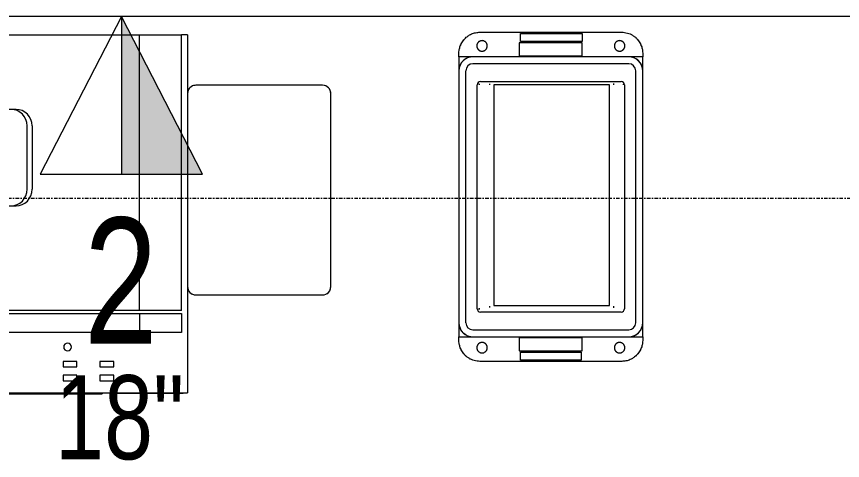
# Model space of a CAD drawing. Header units: inches. Extents: x -1106 to 1409, y -1111 to 918.
# Drawn here: x 0.9 to 59.9, y 5.1 to 36.8 of the extents above; entities that cross this region are included whole.
import ezdxf

# ---------------------------------------------------------------- set-up
doc = ezdxf.new("R2010")
doc.units = ezdxf.units.IN
doc.header["$MEASUREMENT"] = 0
doc.linetypes.add('Grid Line 1_4_', pattern=[0.4375, 0.25, -0.0625, 0.0625, -0.0625])
for name, color, linetype, lineweight in [('A-ANNO-NOTE', 131, 'Continuous', 9), ('I-WALL', 2, 'Continuous', 13), ('Q-SPCQ', 91, 'Continuous', 13), ('S-GRID', 1, 'Continuous', 9)]:
    doc.layers.add(name, color=color, linetype=linetype, lineweight=lineweight)
doc.styles.add('Arial_1', font='arial.ttf', dxfattribs={"width": 0.75, "height": 9})
doc.styles.add('Arial_2', font='arial.ttf', dxfattribs={"width": 0.75, "height": 6})

# ---------------------------------------------------------------- blocks, each defined once
blk = doc.blocks.new('Copier-Floor - Copier-Floor-1473593-7TH FLOOR TELECOM UNDERFLOOR ROUTING PLAN')
at = {"layer": 'Q-SPCQ', "color": 53, "lineweight": 9}
for p, q in [((-14.173, 11.811), (-18.661, 11.811)), ((-14.173, -13.15), (-14.173, 11.811)), ((-12.992, 11.811), (-12.992, -7.874)), ((-12.992, 11.811), (-12.402, 11.811)), ((-12.402, 11.811), (-10.296, 11.811)), ((-10.296, 11.811), (-9.725, 11.811)), ((-9.725, 11.811), (-9.129, 11.811)), ((-9.129, 11.811), (9.572, 11.811)), ((-9.129, 6.496), (-9.129, 11.811)), ((9.572, 11.811), (10.244, 11.811)), ((9.572, -7.874), (9.572, 11.811)), ((10.244, 11.811), (10.78, 11.811)), ((10.78, 11.811), (11.978, 11.811)), ((11.978, 11.811), (12.569, 11.811)), ((12.569, -7.874), (12.569, 11.811)), ((12.992, 11.811), (12.569, 11.811)), ((12.992, 11.811), (12.992, -13.156)), ((-18.898, 11.575), (-18.898, 8.307)), ((-18.661, 8.071), (-16.181, 8.071)), ((-15.945, 7.835), (-15.945, -8.465)), ((22.638, 8.212), (13.583, 8.212)), ((-28.888, 6.708), (-28.888, 7.365)), ((-28.888, 7.365), (-28.809, 7.365)), ((-28.809, 7.365), (-28.809, 6.708)), ((-28.681, 7.361), (-25.9, 7.361)), ((-28.681, 7.283), (-28.681, 7.361)), ((-25.9, 7.283), (-28.681, 7.283)), ((-28.111, 7.283), (-28.333, 7.283)), ((-15.945, 7.283), (-28.111, 7.283)), ((-25.9, 7.283), (-25.9, 7.361)), ((23.228, -6.158), (23.228, 7.622)), ((-28.809, 6.708), (-28.888, 6.708)), ((-28.681, 2.722), (-28.681, 6.889)), ((-28.459, 6.889), (-28.459, 2.722)), ((0.388, 6.496), (-9.69, 6.496)), ((-9.69, 6.496), (-9.69, -3.15)), ((0.745, 6.496), (0.388, 6.496)), ((1.529, 0.787), (1.529, 5.315)), ((1.885, 5.315), (1.885, 0.787)), ((-19.995, 1.501), (-28.364, 2.33)), ((-28.142, 2.33), (-19.773, 1.501)), ((-19.677, -4.869), (-19.677, 1.108)), ((-19.455, 1.108), (-19.455, -4.869)), ((-1.894, -0.394), (0.388, -0.394)), ((0.388, -0.394), (0.745, -0.394)), ((-3.035, -1.969), (-3.035, -1.575)), ((-2.678, -1.575), (-2.678, -1.969)), ((-9.69, -3.15), (-4.176, -3.15)), ((-9.129, -7.874), (-9.129, -3.15)), ((-4.176, -3.15), (-3.819, -3.15)), ((-28.37, -6.258), (-19.989, -5.261)), ((-19.767, -5.261), (-28.148, -6.258)), ((-19.802, -5.261), (-19.738, -5.253)), ((-28.681, -7.363), (-28.681, -6.65)), ((-28.459, -6.65), (-28.459, -7.363)), ((13.583, -6.748), (22.638, -6.748)), ((-28.888, -7.819), (-28.888, -7.163)), ((-28.809, -7.163), (-28.888, -7.163)), ((-28.809, -7.163), (-28.809, -7.819)), ((-28.888, -7.819), (-28.809, -7.819)), ((-28.681, -7.757), (-25.9, -7.757)), ((-28.681, -7.757), (-28.681, -7.836)), ((-25.9, -7.836), (-28.681, -7.836)), ((-28.333, -7.757), (-28.111, -7.757)), ((-28.111, -7.757), (-15.945, -7.757)), ((-25.9, -7.757), (-25.9, -7.836)), ((-16.167, -7.816), (-25.9, -7.816)), ((-16.167, -7.816), (-16.167, -7.757)), ((-12.402, -7.874), (-12.992, -7.874)), ((-12.992, -8.071), (-12.992, -7.874)), ((-12.992, -8.071), (-12.992, -9.449)), ((-12.992, -8.071), (-12.402, -8.071)), ((-10.296, -7.874), (-12.402, -7.874)), ((-12.402, -8.071), (-10.296, -8.071)), ((-9.725, -7.874), (-10.296, -7.874)), ((-10.296, -8.071), (-9.725, -8.071)), ((-9.129, -7.874), (-9.725, -7.874)), ((-9.725, -8.071), (-9.129, -8.071)), ((9.572, -7.874), (-9.129, -7.874)), ((-9.129, -8.071), (9.572, -8.071)), ((-9.129, -8.071), (-9.129, -9.449)), ((10.244, -7.874), (9.572, -7.874)), ((9.572, -8.071), (10.244, -8.071)), ((9.572, -8.071), (9.572, -9.449)), ((10.78, -7.874), (10.244, -7.874)), ((10.244, -8.071), (10.78, -8.071)), ((11.978, -7.874), (10.78, -7.874)), ((10.78, -8.071), (12.569, -8.071)), ((12.569, -7.874), (11.978, -7.874)), ((12.569, -8.071), (12.569, -9.449)), ((-18.898, -8.701), (-18.898, -11.969)), ((-15.945, -8.465), (-18.661, -8.465)), ((-12.402, -9.449), (-12.992, -9.449)), ((-12.992, -13.156), (-12.992, -9.449)), ((-10.296, -9.449), (-12.402, -9.449)), ((-9.725, -9.449), (-10.296, -9.449)), ((-9.129, -9.449), (-9.725, -9.449)), ((9.572, -9.449), (-9.129, -9.449)), ((10.244, -9.449), (9.572, -9.449)), ((10.78, -9.449), (10.244, -9.449)), ((12.569, -9.449), (10.78, -9.449)), ((-6.596, -10.495), (-10.73, -10.495)), ((-10.73, -10.495), (-10.73, -12.66)), ((-6.596, -12.66), (-6.596, -10.495)), ((-3.362, -10.253), (-3.756, -10.253)), ((-3.756, -10.253), (-3.756, -10.647)), ((-3.362, -10.647), (-3.362, -10.253)), ((-2.181, -10.253), (-2.575, -10.253)), ((-2.575, -10.253), (-2.575, -10.647)), ((-2.181, -10.647), (-2.181, -10.253)), ((-1, -10.253), (-1.394, -10.253)), ((-1.394, -10.253), (-1.394, -10.647)), ((-1, -10.647), (-1, -10.253)), ((0.181, -10.253), (-0.213, -10.253)), ((-0.213, -10.253), (-0.213, -10.647)), ((0.181, -10.647), (0.181, -10.253)), ((-3.756, -10.647), (-3.362, -10.647)), ((-2.575, -10.647), (-2.181, -10.647)), ((-1.394, -10.647), (-1, -10.647)), ((-0.213, -10.647), (0.181, -10.647)), ((-3.362, -11.237), (-3.756, -11.237)), ((-3.756, -11.237), (-3.756, -11.631)), ((-3.756, -11.631), (-3.362, -11.631)), ((-3.362, -11.631), (-3.362, -11.237)), ((-2.181, -11.237), (-2.575, -11.237)), ((-2.575, -11.237), (-2.575, -11.631)), ((-2.575, -11.631), (-2.181, -11.631)), ((-2.181, -11.631), (-2.181, -11.237)), ((-1, -11.237), (-1.394, -11.237)), ((-1.394, -11.237), (-1.394, -11.631)), ((-1.394, -11.631), (-1, -11.631)), ((-1, -11.631), (-1, -11.237)), ((0.181, -11.237), (-0.213, -11.237)), ((-0.213, -11.237), (-0.213, -11.631)), ((-0.213, -11.631), (0.181, -11.631)), ((0.181, -11.631), (0.181, -11.237)), ((5.098, -11.501), (4.114, -11.501)), ((4.114, -11.501), (4.114, -11.895)), ((5.098, -11.895), (5.098, -11.501)), ((7.723, -11.501), (6.739, -11.501)), ((6.739, -11.501), (6.739, -11.895)), ((7.723, -11.895), (7.723, -11.501)), ((-18.661, -12.205), (-17.953, -12.205)), ((-3.362, -12.221), (-3.756, -12.221)), ((-3.756, -12.221), (-3.756, -12.615)), ((-3.362, -12.615), (-3.362, -12.221)), ((-2.181, -12.221), (-2.575, -12.221)), ((-2.575, -12.221), (-2.575, -12.615)), ((-2.181, -12.615), (-2.181, -12.221)), ((-1, -12.221), (-1.394, -12.221)), ((-1.394, -12.221), (-1.394, -12.615)), ((-1, -12.615), (-1, -12.221)), ((0.181, -12.221), (-0.213, -12.221)), ((-0.213, -12.221), (-0.213, -12.615)), ((0.181, -12.615), (0.181, -12.221)), ((4.114, -11.895), (5.098, -11.895)), ((6.739, -11.895), (7.723, -11.895)), ((-17.717, -12.441), (-17.717, -13.15)), ((-10.73, -12.66), (-6.596, -12.66)), ((-3.756, -12.615), (-3.362, -12.615)), ((-2.575, -12.615), (-2.181, -12.615)), ((-1.394, -12.615), (-1, -12.615)), ((-0.213, -12.615), (0.181, -12.615)), ((5.098, -12.486), (4.114, -12.486)), ((4.114, -12.486), (4.114, -12.879)), ((4.114, -12.879), (5.098, -12.879)), ((5.098, -12.879), (5.098, -12.486)), ((7.723, -12.486), (6.739, -12.486)), ((6.739, -12.486), (6.739, -12.879)), ((6.739, -12.879), (7.723, -12.879)), ((7.723, -12.879), (7.723, -12.486)), ((-17.48, -13.386), (-14.409, -13.386)), ((-12.992, -13.746), (-12.992, -13.156)), ((12.992, -13.156), (12.992, -13.746)), ((-12.992, -13.746), (12.992, -13.746)), ((-12.992, -13.824), (-12.992, -13.747)), ((-12.992, -13.824), (6.89, -13.824)), ((-11.78, -13.976), (-11.78, -13.823)), ((-11.75, -13.823), (-11.75, -13.976)), ((-11.708, -13.976), (-11.75, -13.976)), ((-11.708, -13.823), (-11.708, -13.976)), ((-11.585, -13.976), (-11.708, -13.976)), ((-11.585, -13.823), (-11.585, -13.976)), ((-11.405, -13.976), (-11.585, -13.976)), ((-11.405, -13.822), (-11.405, -13.976)), ((-11.214, -13.976), (-11.405, -13.976)), ((-11.214, -13.822), (-11.214, -13.976)), ((-11.086, -13.976), (-11.214, -13.976)), ((-11.086, -13.822), (-11.086, -13.976)), ((-11.038, -13.976), (-11.086, -13.976)), ((-11.055, -14.081), (-9.874, -14.081)), ((-11.055, -14.081), (-11.055, -14.14)), ((-9.874, -14.14), (-11.055, -14.14)), ((-11.038, -13.822), (-11.038, -13.976)), ((-11.023, -13.822), (-11.023, -13.976)), ((-10.841, -13.822), (-10.841, -13.976)), ((-10.72, -13.976), (-10.841, -13.976)), ((-10.72, -13.822), (-10.72, -13.976)), ((-10.205, -13.976), (-10.72, -13.976)), ((-10.205, -13.821), (-10.205, -13.976)), ((-10.084, -13.976), (-10.205, -13.976)), ((-10.084, -13.821), (-10.084, -13.976)), ((-9.985, -13.976), (-9.985, -13.821)), ((-9.598, -13.976), (-9.985, -13.976)), ((-9.874, -14.14), (-9.874, -14.081)), ((-9.598, -13.821), (-9.598, -13.976)), ((-9.495, -13.976), (-9.598, -13.976)), ((-9.495, -13.821), (-9.495, -13.976)), ((-9.108, -13.976), (-9.495, -13.976)), ((-9.108, -13.82), (-9.108, -13.976)), ((-8.979, -13.82), (-8.979, -13.976)), ((-8.561, -13.976), (-8.979, -13.976)), ((-8.561, -13.82), (-8.561, -13.976)), ((-8.367, -13.976), (-8.561, -13.976)), ((-8.367, -13.819), (-8.367, -13.976)), ((-8.261, -13.976), (-8.367, -13.976)), ((-8.261, -13.819), (-8.261, -13.976)), ((-8.221, -13.976), (-8.261, -13.976)), ((-8.221, -13.819), (-8.221, -13.976)), ((-8.161, -13.976), (-8.221, -13.976)), ((-8.161, -13.819), (-8.161, -13.976)), ((-8.009, -13.819), (-8.009, -13.976)), ((-7.65, -13.976), (-8.009, -13.976)), ((-7.65, -13.819), (-7.65, -13.976)), ((-7.505, -13.976), (-7.65, -13.976)), ((-7.505, -13.818), (-7.505, -13.976)), ((-7.388, -13.976), (-7.505, -13.976)), ((-7.388, -13.818), (-7.388, -13.976)), ((-7.311, -13.976), (-7.388, -13.976)), ((-7.311, -13.818), (-7.311, -13.976)), ((-7.283, -13.976), (-7.311, -13.976)), ((-7.283, -13.818), (-7.283, -13.976)), ((6.89, -13.747), (6.89, -13.824)), ((7.677, -13.78), (12.598, -13.78))]:
    blk.add_line(p, q, dxfattribs=at)
for centre, radius, start, end in [((-18.661, 11.575), 0.236, 90, 180), ((-18.661, 11.575), 0.236, 90, 150), ((-18.661, 8.307), 0.236, 180, 270), ((-18.661, 8.307), 0.236, 210, 270), ((-16.181, 7.835), 0.236, 0, 90), ((13.583, 7.622), 0.591, 90, 180), ((13.583, 7.622), 0.591, 135, 165), ((13.583, 7.622), 0.591, 90, 120), ((22.638, 7.622), 0.591, 0, 90), ((22.638, 7.622), 0.591, 45, 75), ((22.638, 7.622), 0.591, 0, 30), ((13.583, -6.158), 0.591, 180, 270), ((13.583, -6.158), 0.591, 195, 255), ((22.638, -6.158), 0.591, 270, 360), ((22.638, -6.158), 0.591, 300, 360), ((-18.661, -8.701), 0.236, 90, 180), ((-18.661, -8.701), 0.236, 90, 150), ((4.423, -10.473), 0.276, 360, 180), ((4.423, -10.473), 0.276, 180, 360), ((-18.661, -11.969), 0.236, 180, 270), ((-18.661, -11.969), 0.236, 210, 270), ((-17.953, -12.441), 0.236, 0, 90), ((-17.48, -13.15), 0.236, 180, 270), ((-17.48, -13.15), 0.236, 210, 270), ((-14.409, -13.15), 0.236, 270, 360), ((-14.409, -13.15), 0.236, 270, 330), ((7.677, -13.386), 0.394, 247.41419, 270), ((12.598, -13.386), 0.394, 270, 292.58581)]:
    blk.add_arc(centre, radius, start, end, dxfattribs=at)
for centre, major_axis, ratio, start_param, end_param in [((-28.333, 6.889), (0, 0.394), 0.882948, 0, 1.570796), ((-28.111, 6.889), (0, 0.394), 0.882948, 0, 1.570796), ((-28.333, 6.889), (0, 0.394), 0.882948, 0, 0.261799), ((0.388, 5.315), (0, 1.181), 0.965926, 4.712389, 6.283185), ((0.745, 5.315), (0, 1.181), 0.965926, 4.712389, 6.283185), ((-28.333, 2.722), (0, 0.394), 0.882948, 1.570796, 3.054326), ((-28.111, 2.722), (0, 0.394), 0.882948, 1.570796, 3.054326), ((-28.333, 2.722), (0, 0.394), 0.882948, 2.807071, 3.054326), ((-20.025, 1.108), (0, 0.394), 0.882948, 5.948664, 6.195919), ((-20.025, 1.108), (0, 0.394), 0.882948, 4.712389, 6.195919), ((-19.803, 1.108), (0, 0.394), 0.882948, 4.712389, 6.195919), ((0.388, 0.787), (0, 1.181), 0.965926, 3.141593, 4.712389), ((0.745, 0.787), (0, 1.181), 0.965926, 3.141593, 4.712389), ((-1.894, -1.575), (0, 1.181), 0.965926, 0, 1.570796), ((-1.537, -1.575), (0, 1.181), 0.965926, 0, 1.570796), ((-4.176, -1.969), (0, 1.181), 0.965926, 3.141593, 4.712389), ((-3.819, -1.969), (0, 1.181), 0.965926, 3.141593, 4.712389), ((-20.025, -4.869), (0, 0.394), 0.882948, 3.246312, 4.712389), ((-20.025, -4.869), (0, 0.394), 0.882948, 3.246312, 3.490659), ((-19.803, -4.869), (0, 0.394), 0.882948, 3.246312, 4.712389), ((-28.333, -6.65), (0, 0.394), 0.882948, 0.10472, 1.570796), ((-28.111, -6.65), (0, 0.394), 0.882948, 0.10472, 1.570796), ((-28.333, -6.65), (0, 0.394), 0.882948, 0.10472, 0.349066), ((-28.111, -6.65), (0, 0.394), 0.882948, 0.10472, 0.349066), ((-28.333, -7.363), (0, 0.394), 0.882948, 1.570796, 3.141593), ((-28.111, -7.363), (0, 0.394), 0.882948, 1.570796, 3.141593), ((-28.333, -7.363), (0, 0.394), 0.882948, 2.879793, 3.141593)]:
    blk.add_ellipse(centre, major_axis=major_axis, ratio=ratio, start_param=start_param, end_param=end_param, dxfattribs=at)
blk = doc.blocks.new('Restaurant_Trash_Can_SlimJim_Revit_2018_18693 - SLIMJIM-3038480-7TH FLOOR TELECOM UNDERFLOOR ROUTING PLAN')
at = {"layer": 'Q-SPCQ', "color": 53, "lineweight": 9}
for p, q in [((-0.748, 0), (-0.498, 0)), ((0.502, 0), (-0.498, 0)), ((-0.498, 0), (-0.498, -1)), ((18.502, 0), (0.502, 0)), ((19.502, 0), (18.502, 0)), ((19.502, -1), (19.502, 0)), ((19.502, 0), (19.752, 0)), ((0.502, -0.5), (18.502, -0.5)), ((-0.498, -1), (-0.498, -12.125)), ((0.002, -1), (0.002, -12.125)), ((19.002, -12.125), (19.002, -1)), ((19.502, -12.125), (19.502, -1)), ((-2.248, -11.625), (-2.248, -1.5)), ((1.274, -11.582), (1.274, -1.549)), ((1.448, -1.455), (1.536, -1.455)), ((1.541, -1.455), (1.451, -1.455)), ((1.512, -1.311), (17.502, -1.311)), ((17.563, -1.455), (17.501, -1.455)), ((17.518, -1.455), (17.568, -1.455)), ((17.696, -1.455), (17.716, -1.455)), ((17.739, -1.549), (17.739, -11.582)), ((21.252, -1.5), (21.252, -11.625)), ((1.601, -2.202), (1.69, -2.202)), ((17.5, -2.202), (17.575, -2.202)), ((17.5, -2.5), (1.75, -2.5)), ((1.75, -2.5), (1.75, -10.75)), ((17.5, -10.75), (17.5, -2.5)), ((-2.158, -8.723), (-2.158, -4.402)), ((-2.158, -4.402), (-1.588, -4.402)), ((-1.588, -4.402), (-1.588, -8.723)), ((-1.498, -4.313), (-1.498, -8.813)), ((-0.565, -4.313), (-1.498, -4.313)), ((-0.565, -8.813), (-0.565, -4.313)), ((20.502, -4.313), (19.565, -4.313)), ((19.565, -4.313), (19.565, -8.813)), ((20.502, -8.813), (20.502, -4.313)), ((20.592, -8.813), (20.592, -4.402)), ((20.592, -4.402), (21.162, -4.402)), ((21.162, -4.402), (21.162, -8.813)), ((-1.588, -8.723), (-2.158, -8.723)), ((-1.498, -8.813), (-0.565, -8.813)), ((19.565, -8.813), (20.502, -8.813)), ((21.162, -8.813), (20.592, -8.813)), ((1.684, -11.048), (1.58, -11.048)), ((1.75, -10.75), (17.5, -10.75)), ((17.586, -11.048), (17.5, -11.048)), ((17.501, -11.75), (17.547, -11.75)), ((17.551, -11.75), (17.508, -11.75)), ((-0.498, -12.125), (-0.498, -13.125)), ((17.502, -11.82), (1.512, -11.82)), ((19.502, -13.125), (19.502, -12.125)), ((0.502, -12.625), (18.502, -12.625)), ((-0.498, -13.125), (-0.748, -13.125)), ((-0.498, -13.125), (0.502, -13.125)), ((0.502, -13.125), (18.502, -13.125)), ((18.502, -13.125), (19.502, -13.125)), ((19.752, -13.125), (19.502, -13.125))]:
    blk.add_line(p, q, dxfattribs=at)
at = {"layer": 'Q-SPCQ', "color": 53, "lineweight": 9, "flags": 128}
for points in [[(0.502, 0), (0.462, -0.001), (0.422, -0.003), (0.382, -0.007), (0.342, -0.013), (0.303, -0.02), (0.264, -0.029), (0.225, -0.039), (0.187, -0.051), (0.149, -0.064), (0.112, -0.079), (0.076, -0.095), (0.04, -0.113), (0.005, -0.132), (-0.03, -0.153), (-0.063, -0.175), (-0.096, -0.198), (-0.127, -0.222), (-0.158, -0.248), (-0.187, -0.275), (-0.216, -0.303), (-0.243, -0.333), (-0.269, -0.363), (-0.294, -0.394), (-0.318, -0.426), (-0.34, -0.46), (-0.361, -0.494), (-0.38, -0.529), (-0.398, -0.564), (-0.415, -0.601), (-0.43, -0.638), (-0.444, -0.675), (-0.456, -0.713), (-0.467, -0.752), (-0.476, -0.791), (-0.484, -0.83), (-0.49, -0.87), (-0.494, -0.909), (-0.497, -0.949), (-0.498, -0.989), (-0.498, -1)], [(19.502, -1), (19.501, -0.96), (19.498, -0.92), (19.494, -0.88), (19.489, -0.841), (19.482, -0.801), (19.473, -0.762), (19.463, -0.724), (19.451, -0.685), (19.438, -0.648), (19.423, -0.611), (19.406, -0.574), (19.389, -0.538), (19.369, -0.503), (19.349, -0.469), (19.327, -0.435), (19.304, -0.403), (19.279, -0.371), (19.253, -0.341), (19.227, -0.311), (19.198, -0.283), (19.169, -0.255), (19.139, -0.229), (19.107, -0.204), (19.075, -0.181), (19.042, -0.159), (19.008, -0.138), (18.973, -0.118), (18.937, -0.1), (18.901, -0.083), (18.864, -0.068), (18.826, -0.054), (18.788, -0.042), (18.75, -0.031), (18.711, -0.022), (18.672, -0.015), (18.632, -0.009), (18.592, -0.004), (18.552, -0.001), (18.512, 0), (18.502, 0)], [(-0.498, -12.125), (-0.498, -12.165), (-0.495, -12.205), (-0.491, -12.245), (-0.486, -12.284), (-0.478, -12.324), (-0.47, -12.363), (-0.459, -12.401), (-0.448, -12.44), (-0.434, -12.477), (-0.419, -12.514), (-0.403, -12.551), (-0.385, -12.587), (-0.366, -12.622), (-0.346, -12.656), (-0.324, -12.69), (-0.3, -12.722), (-0.276, -12.754), (-0.25, -12.784), (-0.223, -12.814), (-0.195, -12.842), (-0.166, -12.87), (-0.135, -12.896), (-0.104, -12.921), (-0.072, -12.944), (-0.039, -12.966), (-0.005, -12.987), (0.03, -13.007), (0.066, -13.025), (0.102, -13.042), (0.139, -13.057), (0.177, -13.071), (0.215, -13.083), (0.254, -13.094), (0.292, -13.103), (0.332, -13.11), (0.371, -13.116), (0.411, -13.121), (0.451, -13.124), (0.491, -13.125), (0.502, -13.125)], [(18.502, -13.125), (18.542, -13.124), (18.582, -13.122), (18.621, -13.118), (18.661, -13.112), (18.7, -13.105), (18.739, -13.096), (18.778, -13.086), (18.816, -13.074), (18.854, -13.061), (18.891, -13.046), (18.928, -13.03), (18.963, -13.012), (18.999, -12.993), (19.033, -12.972), (19.066, -12.95), (19.099, -12.927), (19.13, -12.903), (19.161, -12.877), (19.191, -12.85), (19.219, -12.822), (19.246, -12.792), (19.272, -12.762), (19.297, -12.731), (19.321, -12.699), (19.343, -12.665), (19.364, -12.631), (19.384, -12.596), (19.402, -12.561), (19.418, -12.524), (19.434, -12.487), (19.447, -12.45), (19.46, -12.412), (19.47, -12.373), (19.48, -12.334), (19.487, -12.295), (19.493, -12.255), (19.498, -12.216), (19.5, -12.176), (19.502, -12.136), (19.502, -12.125)]]:
    blk.add_lwpolyline(points, dxfattribs=at)
at = {"layer": 'Q-SPCQ', "color": 53, "lineweight": 9}
for centre, radius, start, end in [((0.502, -1), 1, 90, 180), ((0.502, -1), 1, 90, 180), ((18.502, -1), 1, 360, 90), ((18.502, -1), 1, 0, 90), ((0.502, -1), 0.5, 90, 180), ((18.502, -1), 0.5, 0, 90), ((1.512, -1.549), 0.238, 90, 180), ((17.502, -1.549), 0.238, 360, 90), ((1.512, -11.582), 0.238, 180, 270), ((17.502, -11.582), 0.238, 270, 0), ((0.502, -12.125), 1, 180, 270), ((0.502, -12.125), 1, 180, 270), ((0.502, -12.125), 0.5, 180, 270), ((18.502, -12.125), 0.5, 270, 360), ((18.502, -12.125), 1, 270, 360), ((18.502, -12.125), 1, 270, 0)]:
    blk.add_arc(centre, radius, start, end, dxfattribs=at)
for points, knots in [([(-2.248, -1.5), (-2.248, -1.362), (-2.22, -1.157), (-2.139, -0.932), (-2.081, -0.809), (-2.032, -0.722), (-1.977, -0.638), (-1.898, -0.532), (-1.788, -0.414), (-1.646, -0.294), (-1.448, -0.165), (-1.203, -0.061), (-0.944, -0.007), (-0.807, 0), (-0.748, 0)], [0, 0, 0, 0, 0.142857, 0.214286, 0.25, 0.285714, 0.321429, 0.357143, 0.428571, 0.5, 0.571429, 0.714286, 0.857143, 1, 1, 1, 1]), ([(19.752, 0), (19.811, 0), (19.948, -0.007), (20.206, -0.061), (20.452, -0.165), (20.649, -0.294), (20.816, -0.434), (20.939, -0.576), (21.022, -0.701), (21.073, -0.787), (21.129, -0.9), (21.184, -1.044), (21.236, -1.242), (21.252, -1.397), (21.252, -1.5)], [0, 0, 0, 0, 0.142857, 0.285714, 0.428571, 0.5, 0.571429, 0.678571, 0.705357, 0.732143, 0.785714, 0.839286, 0.892857, 1, 1, 1, 1]), ([(-1.553, -0.234), (-1.576, -0.249), (-1.632, -0.285), (-1.683, -0.33), (-1.713, -0.357)], [0.6882783, 0.6882783, 0.6882783, 0.6882783, 0.75, 0.8415258, 0.8415258, 0.8415258, 0.8415258]), ([(-1.282, -0.098), (-1.3, -0.105), (-1.35, -0.125), (-1.399, -0.147), (-1.429, -0.161)], [0.4521801, 0.4521801, 0.4521801, 0.4521801, 0.5, 0.5775019, 0.5775019, 0.5775019, 0.5775019]), ([(-0.364, -0.5), (-0.334, -0.448), (-0.274, -0.363), (-0.207, -0.293), (-0.176, -0.265)], [0, 0, 0, 0, 0.1, 0.1824488, 0.1824488, 0.1824488, 0.1824488]), ([(-0.078, -0.185), (-0.066, -0.177), (-0.036, -0.157), (0.002, -0.134), (0.028, -0.119), (0.037, -0.115)], [0.2702021, 0.2702021, 0.2702021, 0.2702021, 0.3, 0.35, 0.3731461, 0.3731461, 0.3731461, 0.3731461]), ([(18.967, -0.115), (18.993, -0.129), (19.031, -0.15), (19.07, -0.177), (19.081, -0.185)], [0.6268539, 0.6268539, 0.6268539, 0.6268539, 0.7, 0.7297979, 0.7297979, 0.7297979, 0.7297979]), ([(19.18, -0.265), (19.192, -0.276), (19.259, -0.341), (19.323, -0.422), (19.368, -0.5)], [0.8175512, 0.8175512, 0.8175512, 0.8175512, 0.85, 1, 1, 1, 1]), ([(20.432, -0.163), (20.402, -0.148), (20.353, -0.126), (20.304, -0.104), (20.285, -0.097)], [0.4224981, 0.4224981, 0.4224981, 0.4224981, 0.5, 0.5478199, 0.5478199, 0.5478199, 0.5478199]), ([(20.719, -0.353), (20.688, -0.327), (20.635, -0.286), (20.579, -0.249), (20.557, -0.235)], [0.1584742, 0.1584742, 0.1584742, 0.1584742, 0.25, 0.3117217, 0.3117217, 0.3117217, 0.3117217]), ([(-0.899, -1.649), (-0.899, -1.621), (-0.904, -1.582), (-0.915, -1.54), (-0.923, -1.517), (-0.93, -1.5), (-0.937, -1.485), (-0.947, -1.465), (-0.961, -1.442), (-0.976, -1.422), (-0.987, -1.408), (-0.993, -1.4), (-0.998, -1.395), (-1.003, -1.389), (-1.01, -1.382), (-1.023, -1.371), (-1.04, -1.355), (-1.059, -1.341), (-1.075, -1.331), (-1.087, -1.324), (-1.099, -1.317), (-1.115, -1.309), (-1.136, -1.3), (-1.162, -1.291), (-1.188, -1.283), (-1.216, -1.278), (-1.244, -1.275), (-1.272, -1.273), (-1.301, -1.274), (-1.33, -1.278), (-1.36, -1.283), (-1.389, -1.291), (-1.418, -1.302), (-1.448, -1.316), (-1.476, -1.332), (-1.504, -1.352), (-1.53, -1.374), (-1.555, -1.4), (-1.586, -1.438), (-1.612, -1.482), (-1.631, -1.53), (-1.645, -1.581), (-1.649, -1.621), (-1.649, -1.649)], [0, 0, 0, 0, 0.055556, 0.083333, 0.097222, 0.111111, 0.125, 0.138889, 0.166667, 0.194444, 0.208333, 0.215278, 0.222222, 0.229167, 0.236111, 0.25, 0.277778, 0.305556, 0.319444, 0.333333, 0.347222, 0.361111, 0.388889, 0.416667, 0.444444, 0.472222, 0.5, 0.527778, 0.555556, 0.583333, 0.611111, 0.638889, 0.666667, 0.694444, 0.722222, 0.75, 0.777778, 0.805556, 0.833333, 0.888889, 0.916667, 0.944444, 1, 1, 1, 1]), ([(-1.649, -1.649), (-1.649, -1.676), (-1.645, -1.717), (-1.631, -1.767), (-1.612, -1.815), (-1.586, -1.859), (-1.555, -1.898), (-1.53, -1.923), (-1.504, -1.946), (-1.476, -1.965), (-1.448, -1.982), (-1.418, -1.995), (-1.389, -2.006), (-1.36, -2.014), (-1.33, -2.02), (-1.306, -2.023), (-1.286, -2.024), (-1.267, -2.024), (-1.244, -2.023), (-1.216, -2.02), (-1.188, -2.014), (-1.162, -2.007), (-1.136, -1.998), (-1.115, -1.989), (-1.099, -1.98), (-1.082, -1.971), (-1.063, -1.959), (-1.04, -1.943), (-1.023, -1.927), (-1.01, -1.915), (-1.003, -1.908), (-0.998, -1.903), (-0.993, -1.897), (-0.987, -1.89), (-0.976, -1.876), (-0.961, -1.855), (-0.947, -1.833), (-0.937, -1.813), (-0.931, -1.8), (-0.926, -1.789), (-0.922, -1.778), (-0.915, -1.758), (-0.904, -1.716), (-0.899, -1.676), (-0.899, -1.649)], [0, 0, 0, 0, 0.055556, 0.083333, 0.111111, 0.166667, 0.194444, 0.222222, 0.25, 0.277778, 0.305556, 0.333333, 0.361111, 0.388889, 0.416667, 0.444444, 0.458333, 0.472222, 0.5, 0.527778, 0.555556, 0.583333, 0.611111, 0.638889, 0.652778, 0.666667, 0.694444, 0.722222, 0.75, 0.763889, 0.770833, 0.777778, 0.784722, 0.791667, 0.805556, 0.833333, 0.861111, 0.875, 0.888889, 0.895833, 0.902778, 0.916667, 0.944444, 1, 1, 1, 1]), ([(20.653, -1.649), (20.653, -1.621), (20.648, -1.581), (20.634, -1.53), (20.615, -1.482), (20.59, -1.438), (20.559, -1.4), (20.534, -1.374), (20.507, -1.352), (20.48, -1.332), (20.451, -1.316), (20.422, -1.302), (20.392, -1.291), (20.363, -1.283), (20.334, -1.278), (20.309, -1.275), (20.29, -1.274), (20.271, -1.274), (20.247, -1.275), (20.219, -1.278), (20.192, -1.283), (20.165, -1.291), (20.139, -1.3), (20.118, -1.309), (20.102, -1.317), (20.086, -1.326), (20.066, -1.339), (20.044, -1.355), (20.026, -1.371), (20.014, -1.382), (20.007, -1.389), (20.002, -1.395), (19.997, -1.4), (19.99, -1.408), (19.979, -1.422), (19.964, -1.442), (19.95, -1.465), (19.94, -1.485), (19.934, -1.498), (19.93, -1.509), (19.925, -1.52), (19.918, -1.54), (19.907, -1.582), (19.903, -1.621), (19.903, -1.649)], [0, 0, 0, 0, 0.055556, 0.083333, 0.111111, 0.166667, 0.194444, 0.222222, 0.25, 0.277778, 0.305556, 0.333333, 0.361111, 0.388889, 0.416667, 0.444444, 0.458333, 0.472222, 0.5, 0.527778, 0.555556, 0.583333, 0.611111, 0.638889, 0.652778, 0.666667, 0.694444, 0.722222, 0.75, 0.763889, 0.770833, 0.777778, 0.784722, 0.791667, 0.805556, 0.833333, 0.861111, 0.875, 0.888889, 0.895833, 0.902778, 0.916667, 0.944444, 1, 1, 1, 1]), ([(19.903, -1.649), (19.903, -1.676), (19.907, -1.716), (19.918, -1.758), (19.926, -1.781), (19.933, -1.797), (19.94, -1.813), (19.95, -1.833), (19.964, -1.855), (19.979, -1.876), (19.99, -1.89), (19.997, -1.897), (20.002, -1.903), (20.007, -1.908), (20.014, -1.915), (20.026, -1.927), (20.044, -1.943), (20.062, -1.956), (20.078, -1.966), (20.09, -1.974), (20.102, -1.98), (20.118, -1.989), (20.139, -1.998), (20.165, -2.007), (20.192, -2.014), (20.219, -2.02), (20.247, -2.023), (20.275, -2.024), (20.304, -2.023), (20.334, -2.02), (20.363, -2.014), (20.392, -2.006), (20.422, -1.995), (20.451, -1.982), (20.48, -1.965), (20.507, -1.946), (20.534, -1.923), (20.559, -1.898), (20.59, -1.859), (20.615, -1.815), (20.634, -1.767), (20.648, -1.717), (20.653, -1.676), (20.653, -1.649)], [0, 0, 0, 0, 0.055556, 0.083333, 0.097222, 0.111111, 0.125, 0.138889, 0.166667, 0.194444, 0.208333, 0.215278, 0.222222, 0.229167, 0.236111, 0.25, 0.277778, 0.305556, 0.319444, 0.333333, 0.347222, 0.361111, 0.388889, 0.416667, 0.444444, 0.472222, 0.5, 0.527778, 0.555556, 0.583333, 0.611111, 0.638889, 0.666667, 0.694444, 0.722222, 0.75, 0.777778, 0.805556, 0.833333, 0.888889, 0.916667, 0.944444, 1, 1, 1, 1]), ([(-0.899, -11.476), (-0.899, -11.449), (-0.904, -11.409), (-0.915, -11.367), (-0.923, -11.344), (-0.93, -11.328), (-0.937, -11.312), (-0.947, -11.292), (-0.961, -11.27), (-0.976, -11.249), (-0.987, -11.235), (-0.993, -11.228), (-0.998, -11.222), (-1.003, -11.217), (-1.01, -11.21), (-1.023, -11.198), (-1.04, -11.182), (-1.059, -11.169), (-1.075, -11.159), (-1.087, -11.151), (-1.099, -11.145), (-1.115, -11.136), (-1.136, -11.127), (-1.162, -11.118), (-1.188, -11.111), (-1.216, -11.105), (-1.244, -11.102), (-1.272, -11.101), (-1.301, -11.102), (-1.33, -11.105), (-1.36, -11.111), (-1.389, -11.119), (-1.418, -11.13), (-1.448, -11.143), (-1.476, -11.16), (-1.504, -11.179), (-1.53, -11.202), (-1.555, -11.227), (-1.586, -11.266), (-1.612, -11.31), (-1.631, -11.358), (-1.645, -11.408), (-1.649, -11.449), (-1.649, -11.476)], [0, 0, 0, 0, 0.055556, 0.083333, 0.097222, 0.111111, 0.125, 0.138889, 0.166667, 0.194444, 0.208333, 0.215278, 0.222222, 0.229167, 0.236111, 0.25, 0.277778, 0.305556, 0.319444, 0.333333, 0.347222, 0.361111, 0.388889, 0.416667, 0.444444, 0.472222, 0.5, 0.527778, 0.555556, 0.583333, 0.611111, 0.638889, 0.666667, 0.694444, 0.722222, 0.75, 0.777778, 0.805556, 0.833333, 0.888889, 0.916667, 0.944444, 1, 1, 1, 1]), ([(20.653, -11.476), (20.653, -11.449), (20.648, -11.408), (20.634, -11.358), (20.615, -11.31), (20.59, -11.266), (20.559, -11.227), (20.534, -11.202), (20.507, -11.179), (20.48, -11.16), (20.451, -11.143), (20.422, -11.13), (20.392, -11.119), (20.363, -11.111), (20.334, -11.105), (20.309, -11.102), (20.29, -11.101), (20.271, -11.101), (20.247, -11.102), (20.219, -11.105), (20.192, -11.111), (20.165, -11.118), (20.139, -11.127), (20.118, -11.136), (20.102, -11.145), (20.086, -11.154), (20.066, -11.166), (20.044, -11.182), (20.026, -11.198), (20.014, -11.21), (20.007, -11.217), (20.002, -11.222), (19.997, -11.228), (19.99, -11.235), (19.979, -11.249), (19.964, -11.27), (19.95, -11.292), (19.94, -11.312), (19.934, -11.325), (19.93, -11.336), (19.925, -11.347), (19.918, -11.367), (19.907, -11.409), (19.903, -11.449), (19.903, -11.476)], [0, 0, 0, 0, 0.055556, 0.083333, 0.111111, 0.166667, 0.194444, 0.222222, 0.25, 0.277778, 0.305556, 0.333333, 0.361111, 0.388889, 0.416667, 0.444444, 0.458333, 0.472222, 0.5, 0.527778, 0.555556, 0.583333, 0.611111, 0.638889, 0.652778, 0.666667, 0.694444, 0.722222, 0.75, 0.763889, 0.770833, 0.777778, 0.784722, 0.791667, 0.805556, 0.833333, 0.861111, 0.875, 0.888889, 0.895833, 0.902778, 0.916667, 0.944444, 1, 1, 1, 1]), ([(-0.748, -13.125), (-0.807, -13.125), (-0.944, -13.118), (-1.203, -13.064), (-1.448, -12.96), (-1.646, -12.831), (-1.812, -12.691), (-1.936, -12.549), (-2.018, -12.424), (-2.07, -12.338), (-2.126, -12.225), (-2.18, -12.081), (-2.232, -11.883), (-2.248, -11.728), (-2.248, -11.625)], [0, 0, 0, 0, 0.142857, 0.285714, 0.428571, 0.5, 0.571429, 0.678571, 0.705357, 0.732143, 0.785714, 0.839286, 0.892857, 1, 1, 1, 1]), ([(-1.649, -11.476), (-1.649, -11.504), (-1.645, -11.544), (-1.631, -11.595), (-1.612, -11.643), (-1.586, -11.687), (-1.555, -11.725), (-1.53, -11.751), (-1.504, -11.773), (-1.476, -11.793), (-1.448, -11.809), (-1.418, -11.823), (-1.389, -11.834), (-1.36, -11.842), (-1.33, -11.847), (-1.306, -11.85), (-1.286, -11.851), (-1.267, -11.851), (-1.244, -11.85), (-1.216, -11.847), (-1.188, -11.842), (-1.162, -11.834), (-1.136, -11.825), (-1.115, -11.816), (-1.099, -11.808), (-1.082, -11.799), (-1.063, -11.786), (-1.04, -11.77), (-1.023, -11.754), (-1.01, -11.743), (-1.003, -11.736), (-0.998, -11.73), (-0.993, -11.725), (-0.987, -11.717), (-0.976, -11.703), (-0.961, -11.683), (-0.947, -11.66), (-0.937, -11.64), (-0.931, -11.627), (-0.926, -11.616), (-0.922, -11.605), (-0.915, -11.585), (-0.904, -11.543), (-0.899, -11.504), (-0.899, -11.476)], [0, 0, 0, 0, 0.055556, 0.083333, 0.111111, 0.166667, 0.194444, 0.222222, 0.25, 0.277778, 0.305556, 0.333333, 0.361111, 0.388889, 0.416667, 0.444444, 0.458333, 0.472222, 0.5, 0.527778, 0.555556, 0.583333, 0.611111, 0.638889, 0.652778, 0.666667, 0.694444, 0.722222, 0.75, 0.763889, 0.770833, 0.777778, 0.784722, 0.791667, 0.805556, 0.833333, 0.861111, 0.875, 0.888889, 0.895833, 0.902778, 0.916667, 0.944444, 1, 1, 1, 1]), ([(21.252, -11.625), (21.252, -11.763), (21.223, -11.968), (21.143, -12.193), (21.085, -12.316), (21.035, -12.403), (20.981, -12.487), (20.901, -12.593), (20.792, -12.711), (20.649, -12.831), (20.452, -12.96), (20.206, -13.064), (19.948, -13.118), (19.811, -13.125), (19.752, -13.125)], [0, 0, 0, 0, 0.142857, 0.214286, 0.25, 0.285714, 0.321429, 0.357143, 0.428571, 0.5, 0.571429, 0.714286, 0.857143, 1, 1, 1, 1]), ([(19.903, -11.476), (19.903, -11.504), (19.907, -11.543), (19.918, -11.585), (19.926, -11.608), (19.933, -11.625), (19.94, -11.64), (19.95, -11.66), (19.964, -11.683), (19.979, -11.703), (19.99, -11.717), (19.997, -11.725), (20.002, -11.73), (20.007, -11.736), (20.014, -11.743), (20.026, -11.754), (20.044, -11.77), (20.062, -11.784), (20.078, -11.794), (20.09, -11.801), (20.102, -11.808), (20.118, -11.816), (20.139, -11.825), (20.165, -11.834), (20.192, -11.842), (20.219, -11.847), (20.247, -11.85), (20.275, -11.852), (20.304, -11.851), (20.334, -11.847), (20.363, -11.842), (20.392, -11.834), (20.422, -11.823), (20.451, -11.809), (20.48, -11.793), (20.507, -11.773), (20.534, -11.751), (20.559, -11.725), (20.59, -11.687), (20.615, -11.643), (20.634, -11.595), (20.648, -11.544), (20.653, -11.504), (20.653, -11.476)], [0, 0, 0, 0, 0.055556, 0.083333, 0.097222, 0.111111, 0.125, 0.138889, 0.166667, 0.194444, 0.208333, 0.215278, 0.222222, 0.229167, 0.236111, 0.25, 0.277778, 0.305556, 0.319444, 0.333333, 0.347222, 0.361111, 0.388889, 0.416667, 0.444444, 0.472222, 0.5, 0.527778, 0.555556, 0.583333, 0.611111, 0.638889, 0.666667, 0.694444, 0.722222, 0.75, 0.777778, 0.805556, 0.833333, 0.888889, 0.916667, 0.944444, 1, 1, 1, 1]), ([(-1.715, -12.772), (-1.685, -12.798), (-1.632, -12.839), (-1.576, -12.876), (-1.553, -12.89)], [0.1584742, 0.1584742, 0.1584742, 0.1584742, 0.25, 0.3117217, 0.3117217, 0.3117217, 0.3117217]), ([(-1.428, -12.962), (-1.398, -12.977), (-1.35, -12.999), (-1.3, -13.021), (-1.281, -13.028)], [0.4224981, 0.4224981, 0.4224981, 0.4224981, 0.5, 0.5478199, 0.5478199, 0.5478199, 0.5478199]), ([(-0.176, -12.86), (-0.188, -12.849), (-0.256, -12.784), (-0.319, -12.703), (-0.364, -12.625)], [0.8175512, 0.8175512, 0.8175512, 0.8175512, 0.85, 1, 1, 1, 1]), ([(0.037, -13.01), (0.01, -12.996), (-0.028, -12.975), (-0.066, -12.948), (-0.077, -12.94)], [0.6268539, 0.6268539, 0.6268539, 0.6268539, 0.7, 0.7297979, 0.7297979, 0.7297979, 0.7297979]), ([(19.081, -12.94), (19.07, -12.948), (19.04, -12.968), (19.002, -12.991), (18.975, -13.006), (18.967, -13.01)], [0.2702021, 0.2702021, 0.2702021, 0.2702021, 0.3, 0.35, 0.3731461, 0.3731461, 0.3731461, 0.3731461]), ([(19.368, -12.625), (19.338, -12.677), (19.277, -12.762), (19.21, -12.832), (19.18, -12.86)], [0, 0, 0, 0, 0.1, 0.1824488, 0.1824488, 0.1824488, 0.1824488]), ([(20.285, -13.027), (20.304, -13.02), (20.353, -13), (20.403, -12.978), (20.433, -12.964)], [0.4522061, 0.4522061, 0.4522061, 0.4522061, 0.5, 0.5774889, 0.5774889, 0.5774889, 0.5774889]), ([(20.557, -12.891), (20.579, -12.876), (20.635, -12.84), (20.686, -12.795), (20.716, -12.768)], [0.688258, 0.688258, 0.688258, 0.688258, 0.75, 0.84151, 0.84151, 0.84151, 0.84151])]:
    blk.add_open_spline(points, degree=3, knots=knots, dxfattribs=at)
for points in [[(-1.822, -0.452), (-1.837, -0.468), (-1.852, -0.484), (-1.866, -0.5)], [(20.87, -0.5), (20.855, -0.484), (20.84, -0.468), (20.825, -0.452)], [(-1.866, -12.625), (-1.852, -12.641), (-1.837, -12.657), (-1.822, -12.673)], [(20.825, -12.673), (20.84, -12.657), (20.855, -12.641), (20.87, -12.625)]]:
    blk.add_open_spline(points, degree=3, dxfattribs=at)
blk = doc.blocks.new('18433_1 - AEO NY - CENTRAL_rvt-1-7TH FLOOR TELECOM UNDERFLOOR ROUTING PLAN')
at = {"layer": 'I-WALL', "color": 253}
blk.add_line((91.398, 36.756), (-49.081, 36.756), dxfattribs=at)
at = {"layer": 'S-GRID', "linetype": 'Grid Line 1_4_'}
blk.add_line((965.79, 23.756), (-931.823, 23.756), dxfattribs=at)
at = {"color": 53, "lineweight": 9}
blk.add_blockref('Copier-Floor - Copier-Floor-1473593-7TH FLOOR TELECOM UNDERFLOOR ROUTING PLAN', (0.131, 23.631), dxfattribs=at)
at = {"color": 53, "lineweight": 9, "rotation": 90.00000000000001}
blk.add_blockref('Restaurant_Trash_Can_SlimJim_Revit_2018_18693 - SLIMJIM-3038480-7TH FLOOR TELECOM UNDERFLOOR ROUTING PLAN', (32.51, 14.381), dxfattribs=at)

msp = doc.modelspace()

# ---------------------------------------------------------------- block references
at = {"lineweight": 5}
msp.add_blockref('18433_1 - AEO NY - CENTRAL_rvt-1-7TH FLOOR TELECOM UNDERFLOOR ROUTING PLAN', (0, 0), dxfattribs=at)

# ---------------------------------------------------------------- next in the draw order: hatches: boundary and pattern name
at = {"layer": 'A-ANNO-NOTE'}
msp.add_hatch(color=256, dxfattribs=at).paths.add_polyline_path([(14.205, 25.506), (8.398, 36.756), (8.398, 25.506)], flags=0)

# ---------------------------------------------------------------- next in the draw order: linework, layer by layer
at = {"layer": 'A-ANNO-NOTE', "lineweight": 20}
for p, q in [((8.398, 36.756), (2.592, 25.506)), ((14.205, 25.506), (8.398, 36.756)), ((2.592, 25.506), (14.205, 25.506))]:
    msp.add_line(p, q, dxfattribs=at)
at = {"layer": 'A-ANNO-NOTE'}
for p, q in [((8.398, 36.756), (8.398, 25.506)), ((14.205, 25.506), (8.398, 36.756)), ((8.398, 25.506), (14.205, 25.506))]:
    msp.add_line(p, q, dxfattribs=at)

# ---------------------------------------------------------------- next in the draw order: texts
at = {"layer": 'A-ANNO-NOTE', "attachment_point": 1}
for s, insert, char_height, width, style in [('2', (5.736, 22.391), 9, 6.363, 'Arial_1'), ('18"', (3.667, 11.141), 6, 11.3625, 'Arial_2')]:
    msp.add_mtext(s, dxfattribs=dict(at, insert=insert, char_height=char_height, width=width, style=style))

doc.saveas('drawing.dxf')
